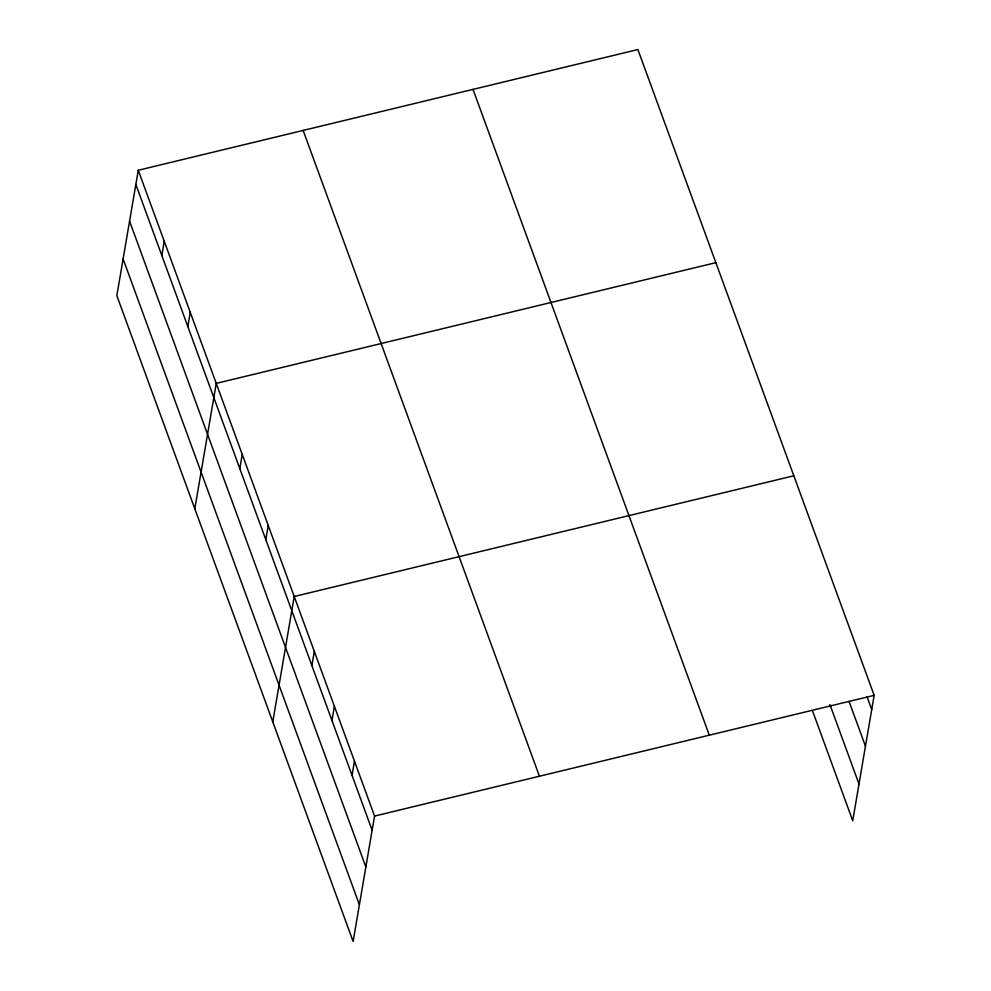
<?xml version="1.0" encoding="UTF-8"?>
<svg xmlns="http://www.w3.org/2000/svg" width="991" height="991" viewBox="0 0 991 991"><rect width="100%" height="100%" fill="white"/><g stroke="black" fill="none" stroke-linecap="round" stroke-linejoin="round"><path stroke-width="1.49" d="M138.269 170.266L116.839 295.652L353.118 941.45L374.561 816.064L138.269 170.266L637.882 49.55L874.161 695.348L852.731 820.734L812.558 710.943M161.83 255.505L164.258 241.309M187.832 326.547L190.26 312.338M194.818 508.767L216.249 383.381L715.849 262.665M239.81 468.619L242.238 454.423M265.799 539.661L268.227 525.453M272.785 721.882L294.216 596.495L793.828 475.779M311.88 665.593L314.308 651.384M331.96 720.482L334.388 706.286M352.04 775.371L354.468 761.175M374.561 816.064L874.161 695.348M866.976 696.549L871.733 709.556M849.076 701.467L865.465 746.248M829.925 704.589L858.999 784.042M473.004 89.388L709.296 735.186M303.147 130.428L539.426 776.226M135.841 184.462L372.133 830.272M129.573 221.154L365.852 866.964M123.107 258.961L359.399 904.758"/></g></svg>
